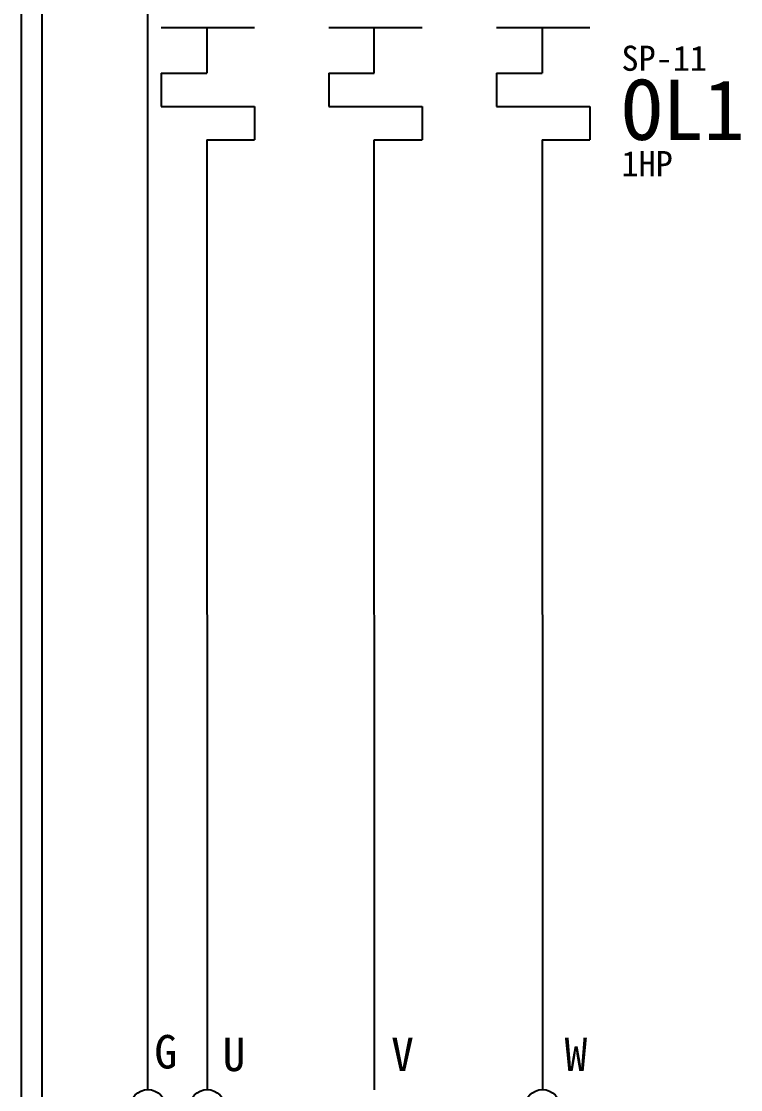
# Model space of a CAD drawing. Extents: x 10 to 297, y 3 to 207.
# Drawn here: x 10 to 52.9, y 57.4 to 121.1 of the extents above; entities that cross this region are included whole.
import ezdxf

# ---------------------------------------------------------------- set-up
doc = ezdxf.new("R2010")
doc.units = 0
doc.layers.get('0').update_dxf_attribs({"linetype": 'CONTINUOUS'})
doc.layers.add('圖框層', color=7, linetype='CONTINUOUS')
doc.layers.add('標尺寸層', color=3, linetype='CONTINUOUS')
doc.styles.add('STSL', font='kaiu.ttf')

msp = doc.modelspace()

# ---------------------------------------------------------------- linework, layer by layer
for p, q in [((41.076, 120.701), (41.077, 117.993)), ((41.079, 114.019), (41.098, 57.361))]:
    msp.add_line(p, q)
for centre in [(17.557, 56.29), (21.098, 56.29), (41.098, 56.29)]:
    msp.add_circle(centre, 1.071)
at = {"layer": '圖框層', "color": 7}
for p, q in [((10, 3), (10, 206.969)), ((11.25, 4.25), (11.25, 205.719))]:
    msp.add_line(p, q, dxfattribs=at)
at = {"layer": '標尺寸層', "color": 7}
for p, q in [((17.557, 57.361), (17.557, 183.517)), ((18.351, 120.701), (23.919, 120.701)), ((21.076, 120.701), (21.077, 117.993)), ((28.351, 120.701), (33.919, 120.701)), ((31.062, 117.993), (31.061, 120.701)), ((38.351, 120.701), (43.919, 120.701)), ((18.351, 117.993), (21.077, 117.993)), ((18.351, 117.993), (18.351, 115.993)), ((28.351, 117.993), (31.062, 117.993)), ((28.351, 117.993), (28.351, 115.993)), ((38.351, 117.993), (41.077, 117.993)), ((38.351, 117.993), (38.351, 115.993)), ((18.351, 115.993), (23.919, 115.993)), ((23.919, 115.993), (23.919, 114.019)), ((28.351, 115.993), (33.919, 115.993)), ((33.919, 115.993), (33.919, 114.019)), ((38.351, 115.993), (43.919, 115.993)), ((43.919, 115.993), (43.919, 114.019)), ((21.079, 114.019), (23.919, 114.019)), ((21.079, 114.019), (21.098, 57.361)), ((31.083, 57.357), (31.064, 114.019)), ((31.064, 114.019), (33.919, 114.019)), ((41.079, 114.019), (43.919, 114.019))]:
    msp.add_line(p, q, dxfattribs=at)

# ---------------------------------------------------------------- texts
at = {"layer": '圖框層', "color": 4, "style": 'STSL'}
for s, height, p in [('SP-11', 1.5, (45.818, 118.126)), ('OL1', 3.6, (45.818, 114.001)), ('1HP', 1.5, (45.818, 111.84)), ('G', 2, (17.938, 58.621)), ('U', 2, (22.012, 58.468)), ('V', 2, (32.068, 58.468)), ('W', 2, (42.42, 58.468))]:
    msp.add_text(s, height=height, dxfattribs=at).set_placement(p)

doc.saveas('drawing.dxf')
